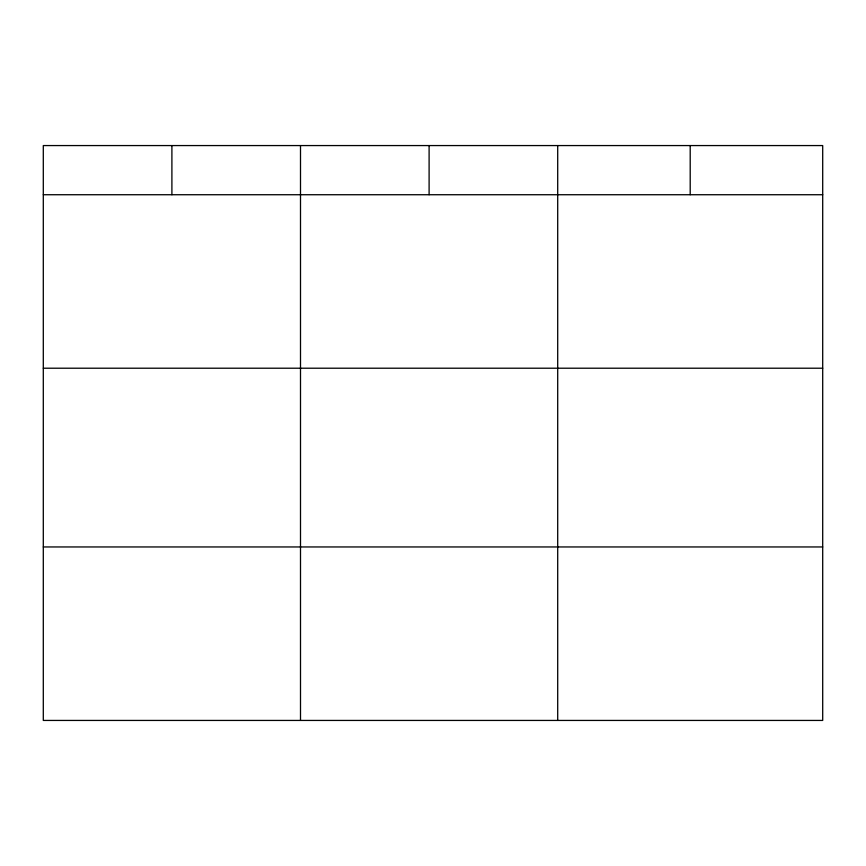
<?xml version="1.0" encoding="UTF-8"?>
<svg xmlns="http://www.w3.org/2000/svg" width="866" height="866" viewBox="0 0 866 866"><rect width="100%" height="100%" fill="white"/><g stroke="black" fill="none" stroke-linecap="round" stroke-linejoin="round"><path stroke-width="1.3" d="M822.7 194.731L822.7 720.436L43.3 720.436L43.3 145.564L822.7 145.564L822.7 194.731L43.3 194.731M43.3 368.212L822.7 368.212M43.3 546.955L822.7 546.955M690.202 145.564L690.202 194.731M557.704 145.564L557.704 720.436M429.103 145.564L429.103 194.731M300.502 145.564L300.502 720.436M171.901 145.564L171.901 194.731"/></g></svg>
